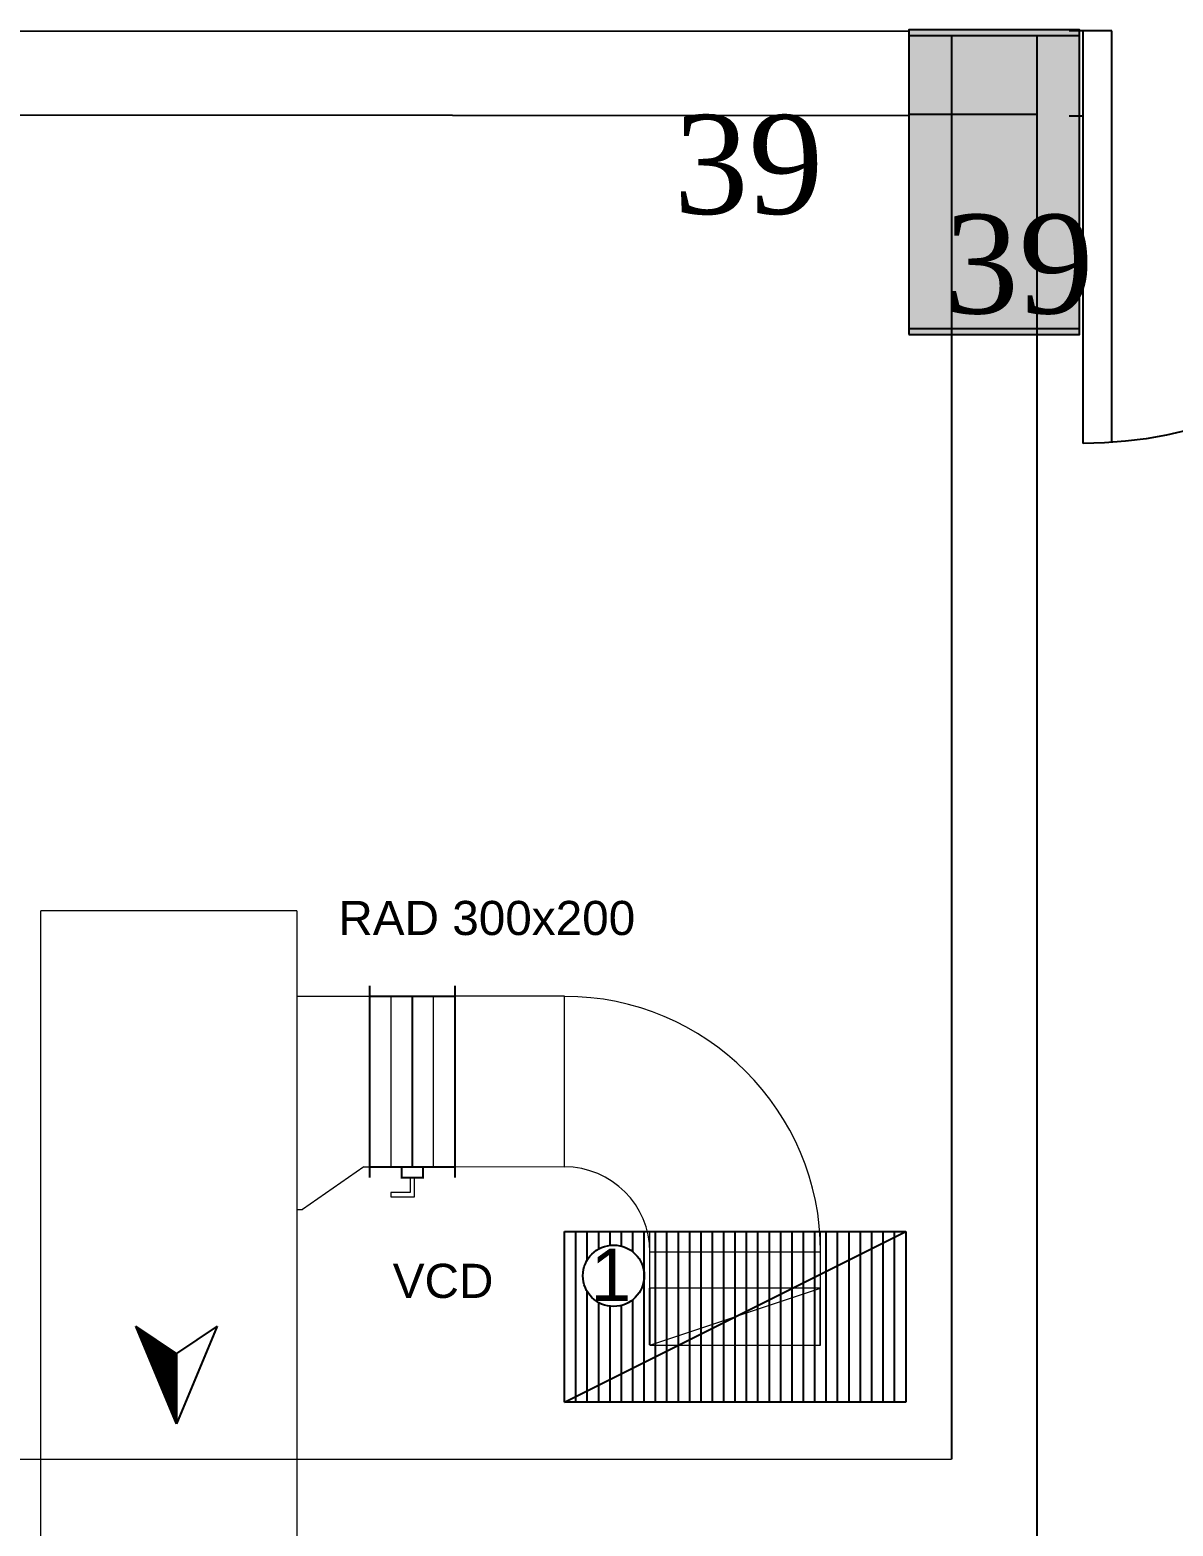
# Model space of a CAD drawing. Extents: x -57174 to 10055, y -18330 to 89882.
# Drawn here: x -30118 to -28109, y 72817 to 75446 of the extents above; entities that cross this region are included whole.
import ezdxf
from ezdxf.enums import TextEntityAlignment as Align

# ---------------------------------------------------------------- set-up
doc = ezdxf.new("R2010")
doc.units = 0
doc.header["$LTSCALE"] = 50
doc.header["$MEASUREMENT"] = 0
doc.layers.get('0').update_dxf_attribs({"color": 8, "linetype": 'CONTINUOUS'})
for name, color, linetype in [('COLUMN', 8, 'CONTINUOUS'), ('COLUMN HATCH', 8, 'CONTINUOUS'), ('Direction Arrow', 3, 'CONTINUOUS'), ('duct return', 4, 'CONTINUOUS'), ('duct size', 7, 'CONTINUOUS'), ('OUTER LINE', 8, 'CONTINUOUS'), ('RETURN GRILL-600x300', 2, 'CONTINUOUS'), ('TEXT', 8, 'CONTINUOUS'), ('WALL', 8, 'CONTINUOUS'), ('WINDOOW', 8, 'CONTINUOUS'), ('XREF-ARCH', 8, 'CONTINUOUS')]:
    doc.layers.add(name, color=color, linetype=linetype)
doc.layers.add('VCD', color=1, linetype='CONTINUOUS', lineweight=20)
doc.styles.add('ARIAL', font='arial.ttf')
doc.styles.add('STYLE1', font='arial.ttf')
doc.styles.add('TECHNICBOLD', font='times.ttf', dxfattribs={"height": 10})

# ---------------------------------------------------------------- blocks, each defined once
blk = doc.blocks.new('RAG 600X300')
at = {"layer": 'RETURN GRILL-600x300'}
for p, q in [((0, 0), (600, 0)), ((0, -300), (0, 0)), ((0, -300), (600, 0)), ((20, -300), (20, 0)), ((40, -50.2), (40, 0)), ((60, -30.8), (60, 0)), ((80, -24.4), (80, 0)), ((100, -25.9), (100, 0)), ((120, -36), (120, 0)), ((140, -300), (140, 0)), ((160, -300), (160, 0)), ((180, -300), (180, 0)), ((200, -300), (200, 0)), ((220, -300), (220, 0)), ((240, -300), (240, 0)), ((260, -300), (260, 0)), ((280, -300), (280, 0)), ((300, -300), (300, 0)), ((320, -300), (320, 0)), ((340, -300), (340, 0)), ((360, -300), (360, 0)), ((380, -300), (380, 0)), ((400, -300), (400, 0)), ((420, -300), (420, 0)), ((440, -300), (440, 0)), ((460, -300), (460, 0)), ((480, -300), (480, 0)), ((500, -300), (500, 0)), ((520, -300), (520, 0)), ((540, -300), (540, 0)), ((560, -300), (560, 0)), ((580, -300), (580, 0)), ((600, 0), (600, -300)), ((40, -300), (40, -105.7)), ((60, -300), (60, -125)), ((80, -300), (80, -131.5)), ((100, -300), (100, -130)), ((120, -300), (120, -119.9)), ((600, -300), (0, -300))]:
    blk.add_line(p, q, dxfattribs=at)
blk.add_circle((86.2, -77.9, -0.3), 53.9, dxfattribs=at)
at = {"layer": 'RETURN GRILL-600x300', "color": 0, "style": 'STYLE1'}
blk.add_text('1', height=92, dxfattribs=at).set_placement((81.3, -122.5, -0.7), align=Align.CENTER)
blk = doc.blocks.new('*U17')
at = {"linetype": 'Continuous', "const_width": 5}
for points in [[(400, -75), (400, -75), (-25, -75), (0, -75), (0, 125), (-25, 125), (0, 125), (400, 125), (425, 125), (400, 125), (400, -75), (425, -75), (400, -75)], [(400, 25), (0, 25)]]:
    blk.add_lwpolyline(points, dxfattribs=at)
at = {"linetype": 'Continuous'}
for points in [[(-25, 20), (-25, 30), (-60, 30), (-60, 75), (-70, 75), (-70, 20), (-25, 20)], [(400, 75), (0, 75), (0, -25), (400, -25)]]:
    blk.add_lwpolyline(points, close=True, dxfattribs=at)
at = {"linetype": 'Continuous', "const_width": 5}
blk.add_lwpolyline([(0, 0), (0, 50), (-25, 50), (-25, 0)], close=True, dxfattribs=at)
blk = doc.blocks.new('D2')
at = {"layer": 'OUTER LINE', "color": 0, "linetype": 'Continuous'}
for p, q in [((73117.95, 16585.25), (73117.95, 16614.18)), ((73117.95, 16614.18), (73120.95, 16614.18)), ((73119.95, 16585.18), (73119.95, 16614.18)), ((73119.95, 16608.18), (73120.95, 16608.18))]:
    blk.add_line(p, q, dxfattribs=at)
blk.add_arc((73119.95, 16614.18), 29, 180, 270, dxfattribs=at)
blk = doc.blocks.new('PLAN')
at = {"layer": 'COLUMN HATCH', "linetype": 'Continuous'}
for points in [[(11825, 14575), (12125, 14575), (12125, 15100), (11825, 15100)], [(11825, 14575), (12125, 14575), (12125, 15100), (11825, 15100)], [(11825, 14564.6), (12125, 14564.6), (12125, 15089.6), (11825, 15089.6)], [(11825, 14564.6), (12125, 14564.6), (12125, 15089.6), (11825, 15089.6)]]:
    blk.add_hatch(color=256, dxfattribs=at).paths.add_polyline_path(points)
at = {"layer": 'COLUMN', "linetype": 'Continuous'}
for points in [[(11825, 14575), (12125, 14575), (12125, 15100), (11825, 15100)], [(11825, 14575), (12125, 14575), (12125, 15100), (11825, 15100)], [(11825, 14564.6), (12125, 14564.6), (12125, 15089.6), (11825, 15089.6)], [(11825, 14564.6), (12125, 14564.6), (12125, 15089.6), (11825, 15089.6)]]:
    blk.add_lwpolyline(points, close=True, dxfattribs=at)
at = {"layer": 'WALL', "linetype": 'Continuous'}
for p, q in [((7937.5, 15099.4), (11825, 15097.9)), ((11900, 15089.6), (11900, 12588.4)), ((11900, 15089.6), (11900, 12588.4)), ((11900, 15089.6), (11900, 12588.4)), ((11900, 15089.6), (11900, 12588.4)), ((11900, 15089.6), (11900, 12588.4)), ((11900, 15089.6), (11900, 12588.4)), ((12050, 15089.6), (12050, 10474.2)), ((12050, 15089.6), (12050, 10474.2)), ((12050, 15089.6), (12050, 10474.2)), ((12050, 15089.6), (12050, 10524.2)), ((12050, 15089.6), (12050, 10524.2)), ((12050, 15089.6), (12050, 10524.2)), ((12050, 15089.6), (12050, 10524.2)), ((8087.5, 14952.5), (11825, 14949.4)), ((11825, 14951.8), (12050, 14951.8))]:
    blk.add_line(p, q, dxfattribs=at)
at = {"layer": 'WALL', "lineweight": 0}
blk.add_line((7937.5, 12588.4), (11900, 12588.4), dxfattribs=at)
at = {"layer": 'WINDOOW', "lineweight": 0, "xscale": -25, "yscale": 25, "zscale": 25}
blk.add_blockref('D2', (1840130.5, -400256.2), dxfattribs=at)
at = {"layer": 'TEXT', "lineweight": 0, "char_height": 174.02, "width": 128.479, "attachment_point": 1, "style": 'TECHNICBOLD'}
for insert in [(11412, 14950.8), (11412, 14950.8), (11412, 14950.8), (11887, 14775.8), (11887, 14775.8)]:
    blk.add_mtext('39', dxfattribs=dict(at, insert=insert))
blk = doc.blocks.new('AROW-flat-6')
h = blk.add_hatch()
h.set_pattern_fill('ACET-2D-ANSI31,_O', color=256, scale=16.690811)
h.set_pattern_definition([(45, (19901.7383, -33078.2324), (-1.47527318, 1.47527318), [])])
h.paths.add_polyline_path([(-61.7, 0), (61.7, 0), (109.9, 71.5)])
for p, q in [((-61.7, 0), (109.9, 71.5)), ((61.7, 0), (109.9, 71.5)), ((109.9, -71.5), (-61.7, 0)), ((61.7, 0), (-61.7, 0)), ((109.9, -71.5), (61.7, 0))]:
    blk.add_line(p, q)

msp = doc.modelspace()

# ---------------------------------------------------------------- linework, layer by layer
at = {"layer": 'duct return', "lineweight": 0}
for p, q in [((-30099.2, 66494.4), (-30099.2, 73897.8)), ((-29649.2, 73897.8), (-30099.2, 73897.8)), ((-29649.2, 73897.8), (-29649.2, 66494.4)), ((-29178.5, 73747.6, 3003.8), (-29371.1, 73747.7, 3003.8)), ((-29178.5, 73447.8), (-29178.5, 73747.5)), ((-29178.5, 73447.6, 3003.8), (-29371.2, 73447.7, 3003.8)), ((-29029.5, 73135.1), (-29028.5, 73335.1)), ((-28728.6, 73334.4), (-29028.6, 73334.4)), ((-28729.5, 73133.6), (-28728.5, 73333.6)), ((-28728.5, 73298), (-29028.5, 73298)), ((-29028.6, 73134.4), (-28728.6, 73234.5))]:
    msp.add_line(p, q, dxfattribs=at)
at = {"layer": 'duct return', "lineweight": 0, "elevation": 13460.9, "flags": 128}
for points in [[(-29649.2, 73747.7), (-29649.2, 73372.7)], [(-29649.2, 73747.7), (-29521.3, 73747.7)], [(-29521.3, 73447.7), (-29521.3, 73747.7)], [(-29531.3, 73447.7), (-29639.2, 73372.7)], [(-29531.3, 73447.7), (-29521.3, 73447.7)], [(-29649.2, 73372.7), (-29639.2, 73372.7)]]:
    msp.add_lwpolyline(points, dxfattribs=at)
at = {"layer": 'duct return', "lineweight": 0, "elevation": 3003.8}
msp.add_lwpolyline([(-29028.6, 73134.4), (-28728.6, 73134.4), (-28728.6, 73234.4), (-29028.6, 73234.4)], close=True, dxfattribs=at)
at = {"layer": 'duct return', "lineweight": 0}
for major_axis in [(450, 0), (150, 0)]:
    msp.add_ellipse((-29178.5, 73298), major_axis=major_axis, ratio=0.998911, start_param=0, end_param=1.570796, dxfattribs=at)

# ---------------------------------------------------------------- block references
at = {"layer": 'Direction Arrow', "lineweight": 0, "rotation": 90}
msp.add_blockref('AROW-flat-6', (-29860.5, 73057.9), dxfattribs=at)
at = {"layer": 'RETURN GRILL-600x300'}
msp.add_blockref('RAG 600X300', (-29178.6, 73334.4, 3003.8), dxfattribs=at)
at = {"layer": 'VCD', "ltscale": 100, "xscale": 0.7499999999996448, "yscale": 0.7499999999996448, "zscale": 0.7499999999996448, "rotation": 90}
msp.add_blockref('*U17', (-29427.4, 73447.6, 10565.2), dxfattribs=at)
at = {"layer": 'XREF-ARCH', "lineweight": 0}
msp.add_blockref('PLAN', (-40398.6, 60346), dxfattribs=at)

# ---------------------------------------------------------------- texts
at = {"layer": 'duct size', "style": 'ARIAL'}
msp.add_text('VCD', height=60, dxfattribs=at).set_placement((-29480.6, 73217.5))
at = {"layer": 'duct size', "lineweight": 0, "insert": (-29576.2, 73915.3), "char_height": 60, "width": 1102.594, "attachment_point": 1, "style": 'ARIAL'}
msp.add_mtext('RAD 300x200', dxfattribs=at)

doc.saveas('drawing.dxf')
